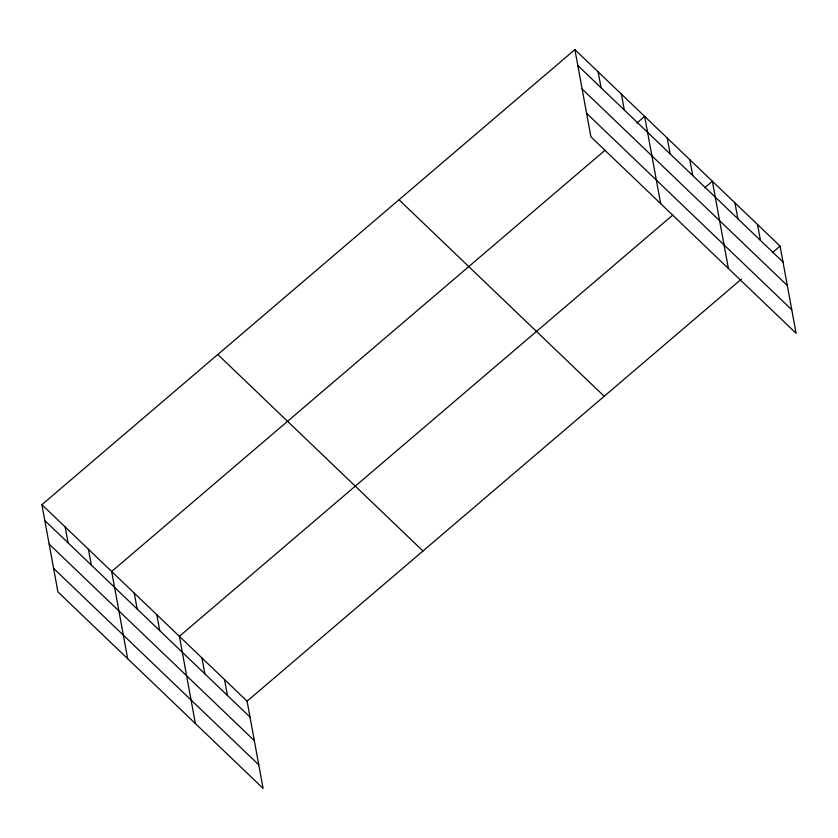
<?xml version="1.0" encoding="UTF-8"?>
<svg xmlns="http://www.w3.org/2000/svg" width="838" height="838" viewBox="0 0 838 838"><rect width="100%" height="100%" fill="white"/><g stroke="black" fill="none" stroke-linecap="round" stroke-linejoin="round"><path stroke-width="1.26" d="M41.9 504.675L247.095 701.176L263.101 788.401L57.906 591.89L41.9 504.675L574.899 49.599L780.094 246.11L796.1 333.325L590.905 136.824L574.899 49.599M605.036 150.243L111.663 571.485L127.669 658.71M636.932 123.008L644.663 116.409L660.669 203.634M672.757 215.094L179.384 636.335L195.39 723.55M704.643 187.859L712.373 181.259L728.39 268.485M247.095 701.176L741.431 279.106M772.364 252.709L780.094 246.11M577.811 65.5L783.006 262.001M582.138 89.038L787.332 285.538M586.59 113.287L791.784 309.788M399.014 199.769L604.198 396.28M217.786 354.495L422.981 551.006M44.823 520.566L250.007 717.077M49.138 544.103L254.333 740.614M53.59 568.353L258.785 764.864M757.521 224.49L760.443 240.391M734.947 202.869L737.869 218.77M689.81 159.639L692.722 175.54M667.237 138.029L670.149 153.92M621.408 94.139L624.331 110.04M598.154 71.869L601.066 87.77M224.521 679.566L227.444 695.456M201.948 657.945L204.87 673.846M156.811 614.715L159.723 630.616M134.237 593.105L137.16 608.996M88.409 549.215L91.332 565.105M65.155 526.945L68.077 542.835"/></g></svg>
